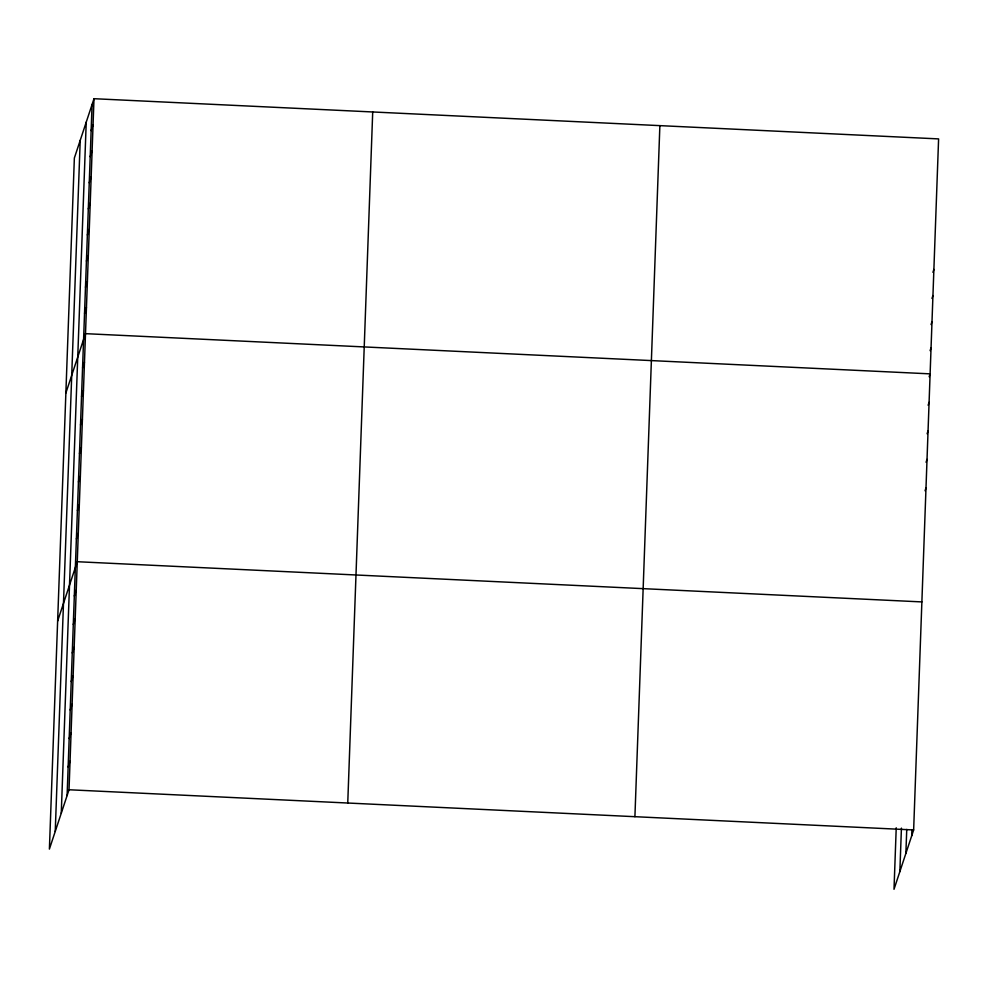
<?xml version="1.0" encoding="UTF-8"?>
<svg xmlns="http://www.w3.org/2000/svg" width="988" height="988" viewBox="0 0 988 988"><rect width="100%" height="100%" fill="white"/><g stroke="black" fill="none" stroke-linecap="round" stroke-linejoin="round"><path stroke-width="1.48" d="M55.242 831.427L80.213 140.37M61.268 813.21L86.228 122.154M67.11 795.538L92.082 104.481M93.996 98.701L74.359 158.043L49.4 849.1L69.024 789.758L93.996 98.701L938.6 138.9L913.641 829.957L894.004 889.299L896.227 827.783M347.751 803.022L372.711 111.965M634.914 816.693L659.873 125.637M899.858 871.626L901.427 828.117M905.873 853.41L906.749 829.414M911.726 835.737L911.936 829.735M91.131 130.589L93.045 124.809M90.192 156.697L92.106 150.917M89.253 182.805L91.155 177.025M88.303 208.913L90.217 203.133M87.364 235.021L89.278 229.241M86.425 261.128L88.327 255.336M85.474 287.224L87.389 281.444M84.536 313.332L86.45 307.552M65.875 393.002L85.499 333.66L930.116 373.859L929.152 376.749M82.56 367.944L84.474 362.164M81.535 396.46L83.437 390.668M80.497 424.964L82.412 419.184M79.472 453.467L81.387 447.688M78.435 481.971L80.349 476.191M77.41 510.475L79.324 504.695M76.385 538.979L78.299 533.199M57.637 621.044L77.262 561.715L921.878 601.914M74.322 595.999L76.237 590.219M73.297 624.502L75.199 618.723M72.26 653.006L74.174 647.226M71.235 681.51L73.149 675.73M70.197 710.026L72.112 704.234M69.172 738.53L71.087 732.75M68.147 767.034L70.049 761.254M932.931 272.33L933.882 269.44M931.98 298.438L932.944 295.536M931.042 324.533L931.993 321.643M930.103 350.641L931.054 347.751M928.127 405.253L929.078 402.363M927.102 433.769L928.053 430.867M926.065 462.273L927.028 459.383M925.04 490.777L925.991 487.887M69.024 789.758L913.641 829.957"/></g></svg>
